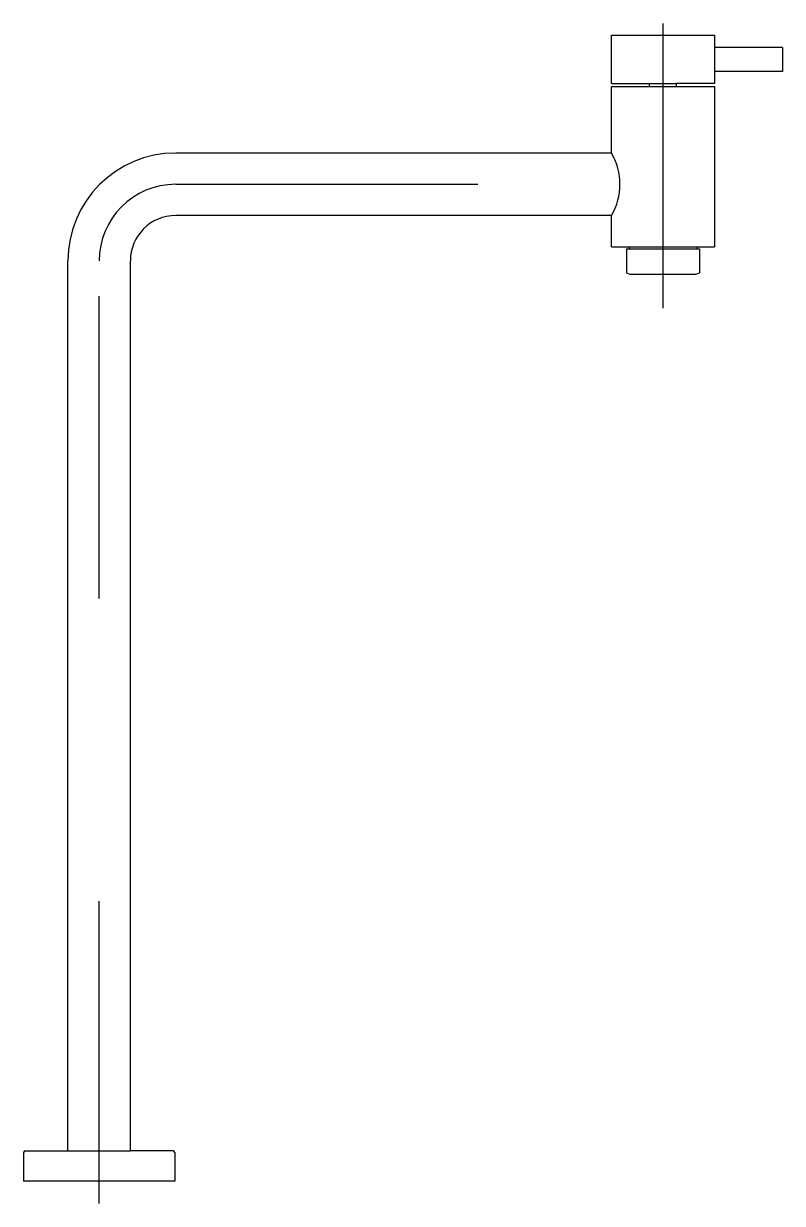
# Model space of a CAD drawing. Extents: x -100.097 to -99.846, y -43.324 to -42.934.
import ezdxf

# ---------------------------------------------------------------- set-up
doc = ezdxf.new("R2010")
doc.units = 0
doc.header["$LTSCALE"] = 0.2
doc.header["$MEASUREMENT"] = 0
doc.linetypes.add('AXES', pattern=[0.54, 0.3, -0.08, 0.08, -0.08])
doc.linetypes.add('CONTINU', pattern=[0])
doc.layers.get('0').update_dxf_attribs({"linetype": 'CONTINUOUS'})
doc.layers.add('DECA_EIXOS', color=5, linetype='AXES')

msp = doc.modelspace()

# ---------------------------------------------------------------- linework, layer by layer
at = {"linetype": 'CONTINU'}
for points in [[(-99.9026, -42.9539), (-99.9026, -42.93794)], [(-99.9026, -42.93794), (-99.86859, -42.93794)], [(-99.86859, -42.93794), (-99.86859, -42.94987)], [(-99.84609, -42.94197), (-99.86859, -42.94197)], [(-99.84609, -42.94197), (-99.84609, -42.94987)], [(-99.86859, -42.94987), (-99.86859, -42.9539)], [(-99.84609, -42.94987), (-99.86859, -42.94987)], [(-99.9026, -42.9539), (-99.8811, -42.9539)], [(-99.9026, -42.97688), (-99.9026, -42.9549)], [(-99.9026, -42.9549), (-99.8811, -42.9549)], [(-99.8901, -42.9549), (-99.8901, -42.9539)], [(-99.86859, -42.9539), (-99.88135, -42.9539)], [(-99.8811, -42.9549), (-99.8811, -42.9539)], [(-99.8811, -42.9549), (-99.86859, -42.9549)], [(-99.86859, -42.9549), (-99.86859, -43.00793)], [(-99.9026, -42.97688), (-100.04687, -42.97688)], [(-99.9026, -42.99753), (-100.04687, -42.99753)], [(-99.9026, -43.00793), (-99.9026, -42.99753)], [(-99.9026, -43.00793), (-99.8968, -43.00793)], [(-99.8968, -43.00793), (-99.86859, -43.00793)], [(-99.8968, -43.00793), (-99.8968, -43.00853)], [(-99.8744, -43.00793), (-99.8744, -43.00853)], [(-99.89765, -43.00853), (-99.8744, -43.00853)], [(-99.89765, -43.00853), (-99.89765, -43.01653)], [(-99.8744, -43.00853), (-99.87355, -43.00853)], [(-99.87355, -43.00853), (-99.87355, -43.01653)], [(-100.08252, -43.30688), (-100.08252, -43.01253)], [(-100.06187, -43.30688), (-100.06187, -43.01253)], [(-99.89765, -43.01653), (-99.8966, -43.01693)], [(-99.8966, -43.01693), (-99.8746, -43.01693)], [(-99.8746, -43.01693), (-99.87355, -43.01653)], [(-100.0972, -43.30738), (-100.0972, -43.31688)], [(-100.0967, -43.30688), (-100.06187, -43.30688)], [(-100.0477, -43.30688), (-100.06187, -43.30688)], [(-100.0472, -43.30738), (-100.0472, -43.31688)], [(-100.0472, -43.31688), (-100.0972, -43.31688)]]:
    msp.add_lwpolyline(points, dxfattribs=at)
for points in [[(-100.04687, -42.97688, 0.414213), (-100.08252, -43.01253)], [(-100.04687, -42.99753, 0.414212), (-100.06187, -43.01253)], [(-100.0967, -43.30688, 0.413293), (-100.0972, -43.30738)], [(-100.0472, -43.30738, 0.41421), (-100.0477, -43.30688)]]:
    msp.add_lwpolyline(points, format="xyb", dxfattribs=at)
at = {"linetype": 'CONTINUOUS'}
msp.add_lwpolyline([(-99.9026, -42.99753, 0.266444), (-99.9026, -42.97688)], format="xyb", dxfattribs=at)
at = {"layer": 'DECA_EIXOS'}
for points in [[(-99.8856, -43.02813), (-99.8856, -42.93407)], [(-100.04687, -42.98721), (-99.89692, -42.98721)], [(-100.0722, -43.32423), (-100.0722, -43.01253)]]:
    msp.add_lwpolyline(points, dxfattribs=at)
msp.add_lwpolyline([(-100.04687, -42.98721, 0.414213), (-100.0722, -43.01253)], format="xyb", dxfattribs=at)

doc.saveas('drawing.dxf')
